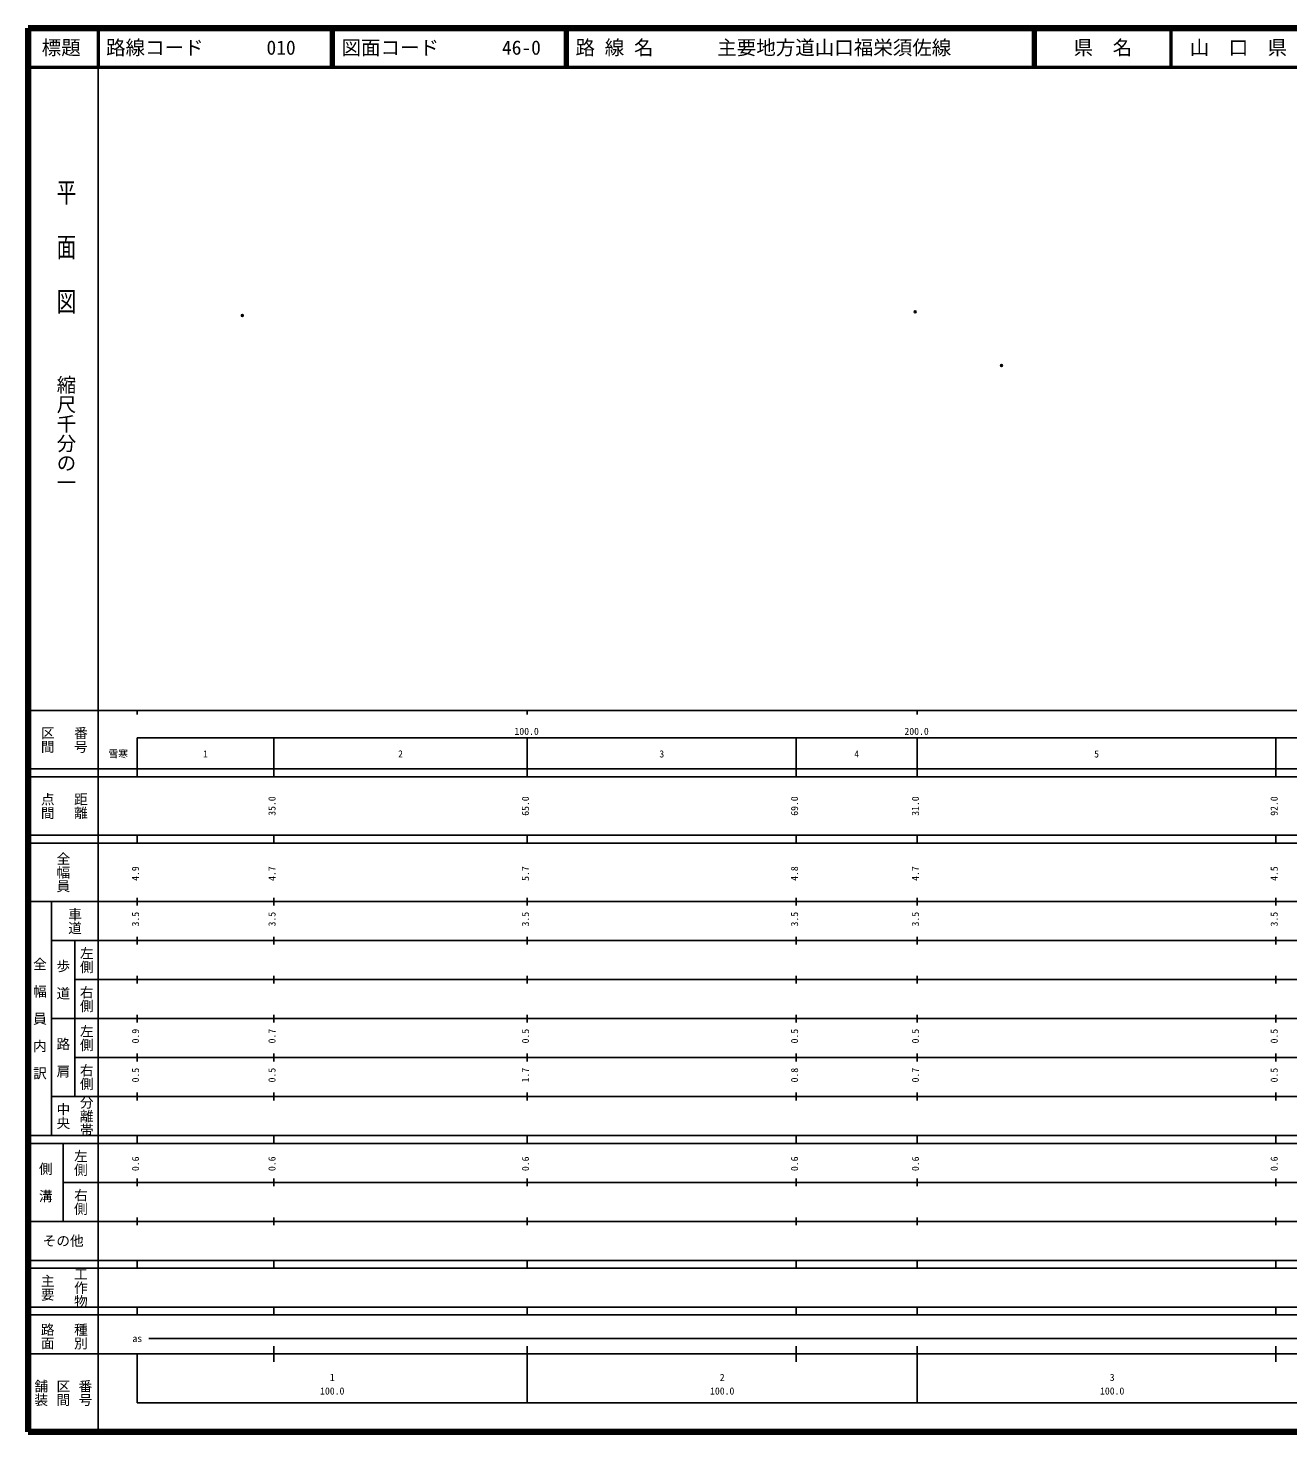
# Model space of a CAD drawing. Units: millimetres on the paper. Extents: x 40 to 680, y 20 to 380.
# Drawn here: x 40 to 363.1, y 20 to 380 of the extents above; entities that cross this region are included whole.
import ezdxf
from ezdxf.enums import TextEntityAlignment as Align

# ---------------------------------------------------------------- set-up
doc = ezdxf.new("R2010")
doc.units = ezdxf.units.MM
doc.header["$PDMODE"] = 32
doc.header["$PDSIZE"] = 0.5
doc.layers.add('M-OTRS', color=6, linetype='Continuous')
doc.layers.add('M-TTL-TXT', color=7, linetype='Continuous')
for name, color, linetype, lineweight in [('M-TTL', 2, 'Continuous', 140), ('M-TTL-BAND', 7, 'Continuous', 25), ('M-TTL-LINE', 7, 'Continuous', 50)]:
    doc.layers.add(name, color=color, linetype=linetype, lineweight=lineweight)
doc.styles.add('@ＭＳ ゴシック', font='')
doc.styles.add('ＭＳ ゴシック', font='')
doc.styles.get('@ＭＳ ゴシック').set_extended_font_data('@MS Gothic')
doc.styles.get('ＭＳ ゴシック').set_extended_font_data('MS Gothic')

msp = doc.modelspace()

# ---------------------------------------------------------------- linework, layer by layer
at = {"layer": 'M-OTRS'}
for p in [(94.944, 306.289), (267.49, 307.266), (289.652, 293.471)]:
    msp.add_point(p, dxfattribs=at)
at = {"layer": 'M-TTL'}
for p, q in [((40, 380), (40, 20)), ((680, 380), (40, 380)), ((40, 20), (680, 20))]:
    msp.add_line(p, q, dxfattribs=at)
at = {"layer": 'M-TTL-BAND'}
for p, q in [((58, 370), (58, 20)), ((40, 205), (579, 205)), ((68, 205), (68, 204)), ((168, 205), (168, 204)), ((268, 205), (268, 204)), ((68, 198), (579, 198)), ((68, 198), (68, 188)), ((103, 188), (103, 198)), ((168, 188), (168, 198)), ((237, 188), (237, 198)), ((268, 188), (268, 198)), ((360, 188), (360, 198)), ((40, 190), (579, 190)), ((40, 188), (579, 188)), ((40, 173), (579, 173)), ((68, 171), (68, 173)), ((103, 171), (103, 173)), ((168, 171), (168, 173)), ((237, 171), (237, 173)), ((268, 171), (268, 173)), ((360, 171), (360, 173)), ((40, 171), (579, 171)), ((40, 156), (579, 156)), ((46, 96), (46, 156)), ((68, 155), (68, 157)), ((103, 155), (103, 157)), ((168, 155), (168, 157)), ((237, 155), (237, 157)), ((268, 155), (268, 157)), ((360, 155), (360, 157)), ((46, 146), (579, 146)), ((52, 146), (52, 106)), ((68, 145), (68, 147)), ((103, 145), (103, 147)), ((168, 145), (168, 147)), ((237, 145), (237, 147)), ((268, 145), (268, 147)), ((360, 145), (360, 147)), ((68, 135), (68, 137)), ((103, 135), (103, 137)), ((168, 135), (168, 137)), ((237, 135), (237, 137)), ((268, 135), (268, 137)), ((360, 135), (360, 137)), ((52, 136), (579, 136)), ((46, 126), (579, 126)), ((68, 125), (68, 127)), ((103, 125), (103, 127)), ((168, 125), (168, 127)), ((237, 125), (237, 127)), ((268, 125), (268, 127)), ((360, 125), (360, 127)), ((52, 116), (579, 116)), ((68, 115), (68, 117)), ((103, 115), (103, 117)), ((168, 115), (168, 117)), ((237, 115), (237, 117)), ((268, 115), (268, 117)), ((360, 115), (360, 117)), ((46, 106), (579, 106)), ((68, 105), (68, 107)), ((103, 105), (103, 107)), ((168, 105), (168, 107)), ((237, 105), (237, 107)), ((268, 105), (268, 107)), ((360, 105), (360, 107)), ((40, 96), (579, 96)), ((40, 94), (579, 94)), ((49, 94), (49, 74)), ((68, 94), (68, 96)), ((103, 94), (103, 96)), ((168, 94), (168, 96)), ((237, 94), (237, 96)), ((268, 94), (268, 96)), ((360, 94), (360, 96)), ((49, 84), (579, 84)), ((68, 83), (68, 85)), ((103, 83), (103, 85)), ((168, 83), (168, 85)), ((237, 83), (237, 85)), ((268, 83), (268, 85)), ((360, 83), (360, 85)), ((40, 74), (579, 74)), ((68, 73), (68, 75)), ((103, 73), (103, 75)), ((168, 73), (168, 75)), ((237, 73), (237, 75)), ((268, 73), (268, 75)), ((360, 73), (360, 75)), ((40, 64), (579, 64)), ((40, 62), (579, 62)), ((68, 62), (68, 64)), ((103, 62), (103, 64)), ((168, 62), (168, 64)), ((237, 62), (237, 64)), ((268, 62), (268, 64)), ((360, 62), (360, 64)), ((40, 52), (579, 52)), ((68, 50), (68, 52)), ((103, 50), (103, 52)), ((168, 50), (168, 52)), ((237, 50), (237, 52)), ((268, 50), (268, 52)), ((360, 50), (360, 52)), ((40, 50), (579, 50)), ((71, 44), (565, 44)), ((40, 40), (579, 40)), ((68, 40), (68, 27.5)), ((103, 38), (103, 42)), ((168, 27.5), (168, 42)), ((237, 38), (237, 42)), ((268, 27.5), (268, 42)), ((360, 38), (360, 42)), ((68, 27.5), (579, 27.5))]:
    msp.add_line(p, q, dxfattribs=at)
at = {"layer": 'M-TTL-LINE'}
for p, q in [((58, 380), (58, 370)), ((117.75, 380), (117.75, 370)), ((118.25, 380), (118.25, 370)), ((177.75, 380), (177.75, 370)), ((178.25, 380), (178.25, 370)), ((297.75, 380), (297.75, 370)), ((298.25, 380), (298.25, 370)), ((333, 380), (333, 370)), ((40, 370), (680, 370))]:
    msp.add_line(p, q, dxfattribs=at)

# ---------------------------------------------------------------- texts
at = {"layer": 'M-TTL-BAND', "style": '@ＭＳ ゴシック', "width": 1.4}
msp.add_text('平  面  図', height=3.666, rotation=270, dxfattribs=at).set_placement((49.777, 306.475), align=Align.MIDDLE_RIGHT)
at = {"layer": 'M-TTL-BAND', "style": '@ＭＳ ゴシック'}
msp.add_text('縮尺千分の一', height=3.666, rotation=270, dxfattribs=at).set_placement((49.777, 261.03), align=Align.MIDDLE_RIGHT)
for s, p in [('区間', (45, 197.5)), ('番号', (53.5, 197.5)), ('点間', (45, 180.5)), ('距離', (53.5, 180.5)), ('全幅員', (49, 163.5)), ('車道', (52, 151)), ('左側', (55, 141)), ('全\u3000幅\u3000員\u3000内\u3000訳', (43, 126)), ('歩\u3000道', (49, 136)), ('右側', (55, 131)), ('左側', (55, 121)), ('路\u3000肩', (49, 116)), ('右側', (55, 111)), ('分離帯', (55, 101)), ('中央', (49, 101)), ('左側', (53.5, 89)), ('側\u3000溝', (44.5, 84)), ('右側', (53.5, 79)), ('工作物', (53.5, 57)), ('主要', (45, 57)), ('路面', (45, 44.5)), ('種別', (53.5, 44.5)), ('舗装', (43.333, 30)), ('区間', (49, 30)), ('番号', (54.667, 30))]:
    msp.add_text(s, height=2.566, rotation=270, dxfattribs=at).set_placement(p, align=Align.MIDDLE_CENTER)
at = {"layer": 'M-TTL-BAND', "style": 'ＭＳ ゴシック'}
for s, p in [('100.0', (167.844, 198.195)), ('200.0', (267.844, 198.195)), ('雪寒', (63.107, 192.405)), ('1', (85.5, 192.405)), ('2', (135.5, 192.405)), ('3', (202.5, 192.405)), ('4', (252.5, 192.405)), ('5', (314, 192.405)), ('as', (68, 42.5)), ('1', (118, 32.523)), ('2', (218, 32.523)), ('3', (318, 32.523)), ('100.0', (118, 29.033)), ('100.0', (218, 29.033)), ('100.0', (318, 29.033))]:
    msp.add_text(s, height=1.833, dxfattribs=at).set_placement(p, align=Align.BOTTOM_CENTER)
for s, p in [('35.0', (104, 180.5)), ('65.0', (169, 180.5)), ('69.0', (238, 180.5)), ('31.0', (269, 180.5)), ('92.0', (361, 180.5)), ('4.9', (69, 163.174)), ('4.7', (104, 163.174)), ('5.7', (169, 163.174)), ('4.8', (238, 163.174)), ('4.7', (269, 163.174)), ('4.5', (361, 163.174)), ('3.5', (69, 151.5)), ('3.5', (104, 151.5)), ('3.5', (169, 151.5)), ('3.5', (238, 151.5)), ('3.5', (269, 151.5)), ('3.5', (361, 151.5)), ('0.9', (69, 121.5)), ('0.7', (104, 121.5)), ('0.5', (169, 121.5)), ('0.5', (238, 121.5)), ('0.5', (269, 121.5)), ('0.5', (361, 121.5)), ('0.5', (69, 111.5)), ('0.5', (104, 111.5)), ('1.7', (169, 111.5)), ('0.8', (238, 111.5)), ('0.7', (269, 111.5)), ('0.5', (361, 111.5)), ('0.6', (69, 88.764)), ('0.6', (104, 88.764)), ('0.6', (169, 88.764)), ('0.6', (238, 88.764)), ('0.6', (269, 88.764)), ('0.6', (361, 88.764))]:
    msp.add_text(s, height=1.833, rotation=90, dxfattribs=at).set_placement(p, align=Align.BOTTOM_CENTER)
msp.add_text('その他', height=2.566, dxfattribs=at).set_placement((49, 69), align=Align.MIDDLE_CENTER)
at = {"layer": 'M-TTL-TXT', "style": 'ＭＳ ゴシック'}
for s, p in [('標題', (48.5, 375)), ('県\u3000名', (315.625, 375)), ('山\u3000口\u3000県', (350.375, 375))]:
    msp.add_text(s, height=3.666, dxfattribs=at).set_placement(p, align=Align.MIDDLE_CENTER)
for s, p in [('路線コード', (60, 375)), ('010', (101.142, 375)), ('図面コード', (120.38, 375)), ('46-0', (161.521, 375)), ('路 線 名', (180.38, 375)), ('主要地方道山口福栄須佐線', (216.734, 375))]:
    msp.add_text(s, height=3.666, dxfattribs=at).set_placement(p, align=Align.MIDDLE_LEFT)

doc.saveas('drawing.dxf')
